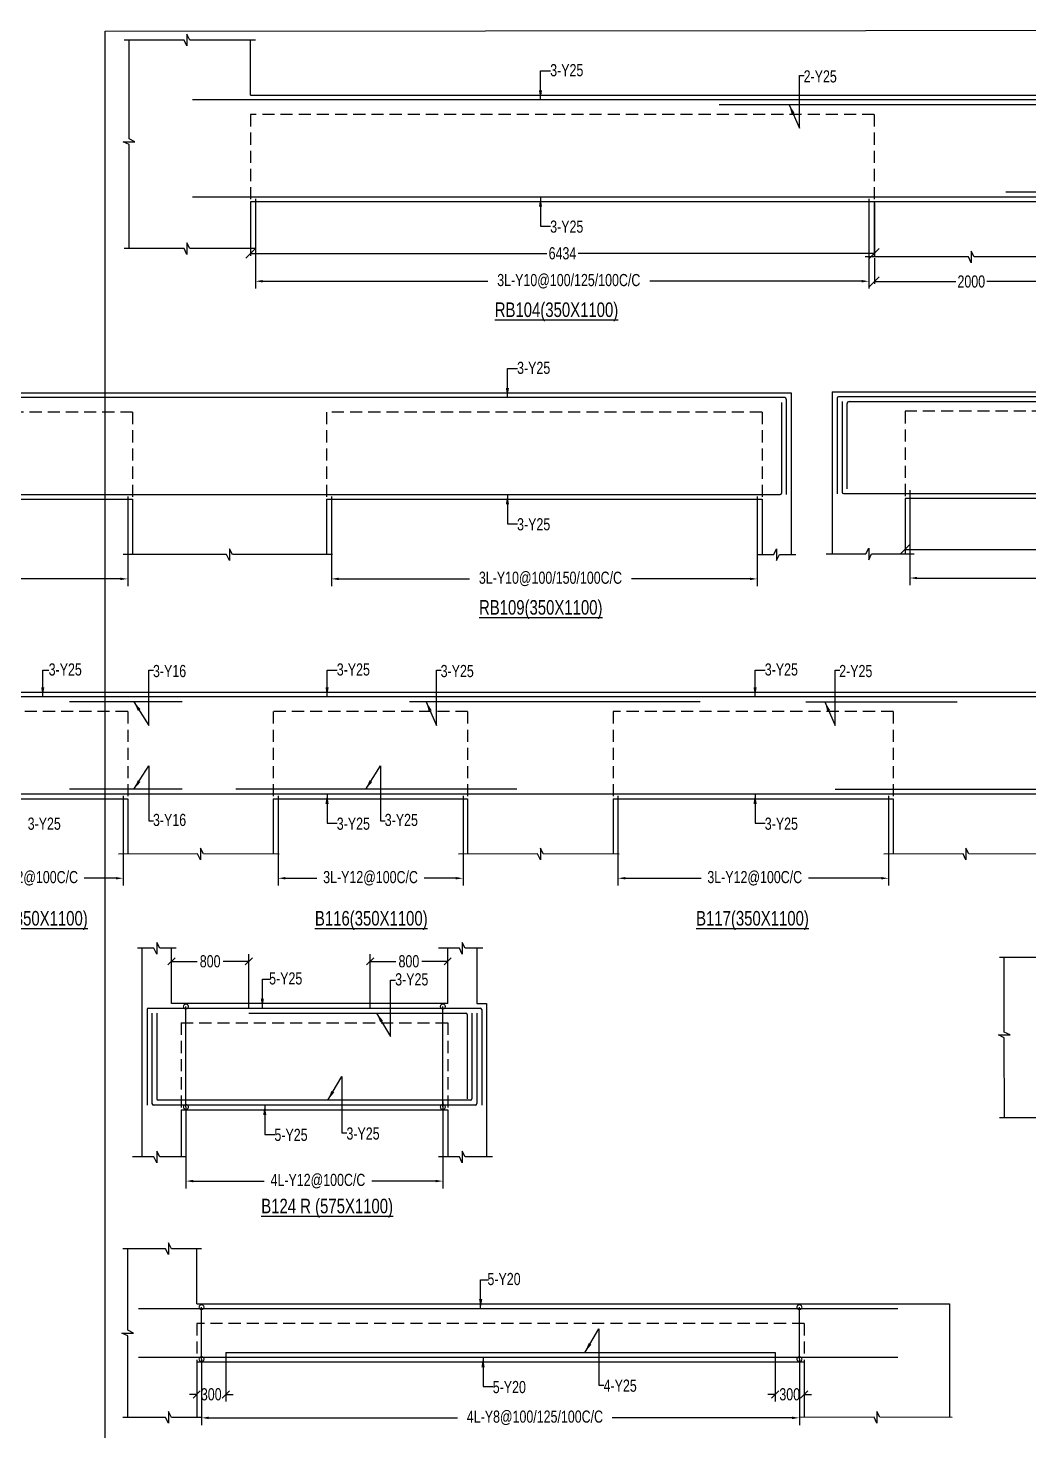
# Model space of a CAD drawing. Header units: millimetres. Extents: x 0 to 31744305, y -21599035 to 0.
# Drawn here: x 31643510 to 31653834, y -21212320 to -21197842 of the extents above; entities that cross this region are included whole.
import ezdxf

# ---------------------------------------------------------------- set-up
doc = ezdxf.new("R2010")
doc.units = ezdxf.units.MM
doc.header["$LTSCALE"] = 1000
doc.header["$MEASUREMENT"] = 0
doc.header["$PDMODE"] = 3
for name, pattern in [('CONTINOUS', [0]), ('CONTINU', [0]), ('HIDDEN', [0.375, 0.25, -0.125])]:
    doc.linetypes.add(name, pattern=pattern)
for name, color, linetype in [('-S-ARROW', 253, 'Continuous'), ('-S-MISC', 8, 'Continuous'), ('-S-STIRRUPS DIM', 6, 'Continuous'), ('-S-STIRUP', 11, 'Continuous'), ('-STR-BEAM', 7, 'CONTINU'), ('-STR-COLUMN', 5, 'HIDDEN'), ('-STR-REINF', 3, 'Continuous'), ('-STR-RF-DIM', 8, 'CONTINOUS'), ('-STR-TEXT', 6, 'Continuous'), ('S-DIM', 7, 'Continuous'), ('SEC TEXT', 9, 'Continuous'), ('SLAB LINE', 254, 'HIDDEN')]:
    doc.layers.add(name, color=color, linetype=linetype)
doc.styles.add('BEAM-LS', font='romans.shx', dxfattribs={"width": 0.8})
doc.styles.add('SOBHA', font='swisscl.ttf')
doc.styles.add('sobha.sed', font='swisscl.ttf')
doc.dimstyles.new('S-50', dxfattribs={"dimscale": 50, "dimtxt": 2.5, "dimasz": 2, "dimexe": 0.5, "dimexo": 0.25, "dimgap": 0.25, "dimtad": 0, "dimdec": 0, "dimrnd": 0.0005, "dimzin": 0, "dimdsep": 46, "dimtxsty": 'sobha.sed', "dimblk": 'OBLIQUE', "dimcen": 0.09, "dimclrd": 8, "dimclre": 8, "dimclrt": 6, "dimadec": 0, "dimazin": 0, "dimtfac": 1, "dimtdec": 0, "dimtofl": 0, "dimtmove": 2, "dimatfit": 3, "dimfxl": 0.18, "dimtolj": 1, "dimtzin": 0, "dimlwd": -1, "dimlwe": -1, "dimarcsym": 0})
doc.dimstyles.new('S-DIM50', dxfattribs={"dimscale": 50, "dimtxt": 2.5, "dimasz": 1.5, "dimexe": 1.5, "dimexo": 1, "dimgap": 0.5, "dimtad": 0, "dimdec": 0, "dimzin": 0, "dimdsep": 46, "dimtxsty": 'SOBHA', "dimcen": 0.09, "dimclrd": 256, "dimclre": 256, "dimclrt": 6, "dimadec": 5, "dimazin": 0, "dimtfac": 1, "dimtdec": 0, "dimtofl": 0, "dimtmove": 0, "dimatfit": 3, "dimfxl": 0.18, "dimtolj": 1, "dimtzin": 0, "dimlwd": -1, "dimlwe": -1, "dimarcsym": 0})
doc.dimstyles.new('STIRUP', dxfattribs={"dimscale": 50, "dimtxt": 2.5, "dimasz": 2.2, "dimexe": 0, "dimexo": 0, "dimgap": 0.5, "dimtad": 0, "dimdec": 0, "dimzin": 0, "dimdsep": 46, "dimtxsty": 'BEAM-LS', "dimblk": 'DOTSMALL', "dimcen": 0.09, "dimclrd": 256, "dimclre": 256, "dimclrt": 256, "dimadec": 5, "dimazin": 0, "dimtfac": 1, "dimtdec": 0, "dimtofl": 0, "dimtmove": 0, "dimatfit": 3, "dimldrblk": 'DOTSMALL', "dimfxl": 0, "dimfxlon": 1, "dimtolj": 1, "dimtzin": 0, "dimlwd": -1, "dimlwe": -1, "dimarcsym": 0})

# ---------------------------------------------------------------- blocks, each defined once
blk = doc.blocks.new('*D198')
at = {"layer": '-STR-RF-DIM', "transparency": 16777216}
for p, q in [((31647788, -21208920), (31647788, -21209817)), ((31645138, -21208977), (31645138, -21209817)), ((31645213, -21209742), (31645946, -21209742)), ((31647713, -21209742), (31647054, -21209742))]:
    blk.add_line(p, q, dxfattribs=at)
for points in [[(31645213, -21209729), (31645213, -21209754), (31645138, -21209742)], [(31647713, -21209729), (31647713, -21209754), (31647788, -21209742)]]:
    blk.add_solid(points, dxfattribs=at)
at = {"layer": 'Defpoints', "color": 0, "transparency": 16777216}
for p in [(31647788, -21208920, 178587), (31645138, -21208977, 178587), (31645138, -21209742)]:
    blk.add_point(p, dxfattribs=at)
at = {"layer": '-STR-RF-DIM', "color": 6, "transparency": 16777216, "insert": (31646500, -21209742), "char_height": 125, "attachment_point": 5, "style": 'SOBHA'}
blk.add_mtext('\\A1;4L-Y12@100C/C', dxfattribs=at)
blk = doc.blocks.new('_DotSmall')
at = {"color": 0, "linetype": 'ByBlock', "const_width": 0.5}
blk.add_lwpolyline([(-0.0625, 0, 1), (0.0625, 0, 1)], format="xyb", close=True, dxfattribs=at)
blk = doc.blocks.new('*D199')
at = {"layer": '-S-STIRUP', "ltscale": 100, "transparency": 16777216}
blk.add_line((31647788, -21208977), (31647788, -21207940), dxfattribs=at)
at = {"layer": 'Defpoints', "color": 0, "linetype": 'CONTINU', "ltscale": 100, "transparency": 16777216}
for p in [(31647788, -21207940), (31647788, -21207940), (31647788, -21208977)]:
    blk.add_point(p, dxfattribs=at)
at = {"layer": '-S-STIRUP', "linetype": 'CONTINU', "ltscale": 100, "transparency": 16777216, "xscale": 100, "yscale": 100, "zscale": 100}
for p, rotation in [((31647788, -21207940), 90), ((31647788, -21208977), 270)]:
    blk.add_blockref('_DotSmall', p, dxfattribs=dict(at, rotation=rotation))
blk = doc.blocks.new('_OBLIQUE')
at = {"color": 0, "linetype": 'ByBlock'}
blk.add_line((-0.5, -0.5), (0.5, 0.5), dxfattribs=at)
blk = doc.blocks.new('*D200')
at = {"layer": '-S-STIRUP', "ltscale": 100, "transparency": 16777216}
blk.add_line((31645138, -21208977), (31645138, -21207940), dxfattribs=at)
at = {"layer": 'Defpoints', "color": 0, "linetype": 'CONTINU', "ltscale": 100, "transparency": 16777216}
for p in [(31645138, -21207940), (31645138, -21207940), (31645138, -21208977)]:
    blk.add_point(p, dxfattribs=at)
at = {"layer": '-S-STIRUP', "linetype": 'CONTINU', "ltscale": 100, "transparency": 16777216, "xscale": 100, "yscale": 100, "zscale": 100}
for p, rotation in [((31645138, -21207940), 90), ((31645138, -21208977), 270)]:
    blk.add_blockref('_DotSmall', p, dxfattribs=dict(at, rotation=rotation))
blk = doc.blocks.new('*D222')
at = {"layer": '-S-STIRUP', "ltscale": 100, "transparency": 16777216}
blk.add_line((31651466, -21211579), (31651466, -21211043), dxfattribs=at)
at = {"layer": 'Defpoints', "color": 0, "linetype": 'CONTINU', "ltscale": 100, "transparency": 16777216}
for p in [(31651466, -21211043), (31651466, -21211043), (31651466, -21211579, 0)]:
    blk.add_point(p, dxfattribs=at)
at = {"layer": '-S-STIRUP', "linetype": 'CONTINU', "ltscale": 100, "transparency": 16777216, "xscale": 100, "yscale": 100, "zscale": 100}
for p, rotation in [((31651466, -21211043), 90), ((31651466, -21211579), 270)]:
    blk.add_blockref('_DotSmall', p, dxfattribs=dict(at, rotation=rotation))
blk = doc.blocks.new('*D223')
at = {"layer": '-S-STIRUP', "ltscale": 100, "transparency": 16777216}
blk.add_line((31645299, -21211579), (31645299, -21211043), dxfattribs=at)
at = {"layer": 'Defpoints', "color": 0, "linetype": 'CONTINU', "ltscale": 100, "transparency": 16777216}
for p in [(31645299, -21211043, 0), (31645299, -21211043), (31645299, -21211579)]:
    blk.add_point(p, dxfattribs=at)
at = {"layer": '-S-STIRUP', "linetype": 'CONTINU', "ltscale": 100, "transparency": 16777216, "xscale": 100, "yscale": 100, "zscale": 100}
for p, rotation in [((31645299, -21211043), 90), ((31645299, -21211579), 270)]:
    blk.add_blockref('_DotSmall', p, dxfattribs=dict(at, rotation=rotation))
blk = doc.blocks.new('*D224')
at = {"layer": '-STR-RF-DIM', "transparency": 16777216}
for p, q in [((31645299, -21211579), (31645299, -21212260)), ((31651466, -21211579), (31651466, -21212260)), ((31645374, -21212185), (31647941, -21212185)), ((31651391, -21212185), (31649536, -21212185))]:
    blk.add_line(p, q, dxfattribs=at)
for points in [[(31645374, -21212173), (31645374, -21212198), (31645299, -21212185)], [(31651391, -21212173), (31651391, -21212198), (31651466, -21212185)]]:
    blk.add_solid(points, dxfattribs=at)
at = {"layer": 'Defpoints', "color": 0, "transparency": 16777216}
for p in [(31645299, -21211579, 178587), (31651466, -21211579, 0), (31651466, -21212185)]:
    blk.add_point(p, dxfattribs=at)
at = {"layer": '-STR-RF-DIM', "color": 6, "transparency": 16777216, "insert": (31648738, -21212185), "char_height": 125, "attachment_point": 5, "style": 'SOBHA'}
blk.add_mtext('\\A1;4L-Y8@100/125/100C/C', dxfattribs=at)
blk = doc.blocks.new('*D721')
at = {"layer": '-STR-RF-DIM', "transparency": 16777216}
for p, q in [((23937, 1259), (23937, 332)), ((29272, 1259), (29272, 332)), ((24012, 407), (25924, 407)), ((29197, 407), (27596, 407))]:
    blk.add_line(p, q, dxfattribs=at)
for points in [[(24012, 420), (24012, 395), (23937, 407)], [(29197, 420), (29197, 395), (29272, 407)]]:
    blk.add_solid(points, dxfattribs=at)
at = {"layer": 'Defpoints', "color": 0, "transparency": 16777216}
for p in [(23937, 1259, 0), (29272, 1259, 0), (29272, 407)]:
    blk.add_point(p, dxfattribs=at)
at = {"layer": '-STR-RF-DIM', "color": 6, "transparency": 16777216, "insert": (26760, 407), "char_height": 125, "attachment_point": 5, "style": 'SOBHA'}
blk.add_mtext('\\A1;3L-Y10@100/200/100C/C', dxfattribs=at)
blk = doc.blocks.new('*D722')
at = {"layer": '-STR-RF-DIM', "transparency": 16777216}
for p, q in [((31372, 1259), (31372, 332)), ((35765, 1259), (35765, 332)), ((31447, 407), (32796, 407)), ((35690, 407), (34468, 407))]:
    blk.add_line(p, q, dxfattribs=at)
for points in [[(31447, 420), (31447, 395), (31372, 407)], [(35690, 420), (35690, 395), (35765, 407)]]:
    blk.add_solid(points, dxfattribs=at)
at = {"layer": 'Defpoints', "color": 0, "transparency": 16777216}
for p in [(31372, 1259, 0), (35765, 1259, 0), (31372, 407)]:
    blk.add_point(p, dxfattribs=at)
at = {"layer": '-STR-RF-DIM', "color": 6, "transparency": 16777216, "insert": (33632, 407), "char_height": 125, "attachment_point": 5, "style": 'SOBHA'}
blk.add_mtext('\\A1;3L-Y10@100/150/100C/C', dxfattribs=at)
blk = doc.blocks.new('*D717')
at = {"layer": '-STR-RF-DIM', "transparency": 16777216}
for p, q in [((1363, 1259), (1363, 332)), ((7691, 1259), (7691, 332)), ((1438, 407), (3759, 407)), ((7616, 407), (5431, 407))]:
    blk.add_line(p, q, dxfattribs=at)
for points in [[(1438, 420), (1438, 395), (1363, 407)], [(7616, 420), (7616, 395), (7691, 407)]]:
    blk.add_solid(points, dxfattribs=at)
at = {"layer": 'Defpoints', "color": 0, "transparency": 16777216}
for p in [(1363, 1259, 178587), (7691, 1259, 0), (1363, 407)]:
    blk.add_point(p, dxfattribs=at)
at = {"layer": '-STR-RF-DIM', "color": 6, "transparency": 16777216, "insert": (4595, 407), "char_height": 125, "attachment_point": 5, "style": 'SOBHA'}
blk.add_mtext('\\A1;3L-Y10@100/125/100C/C', dxfattribs=at)
blk = doc.blocks.new('*D751')
at = {"layer": '-STR-RF-DIM', "transparency": 16777216}
for p, q in [((862, 1435), (862, 452)), ((8572, 1390), (8572, 452)), ((937, 527), (3834, 527)), ((8497, 527), (5506, 527))]:
    blk.add_line(p, q, dxfattribs=at)
for points in [[(937, 540), (937, 515), (862, 527)], [(8497, 540), (8497, 515), (8572, 527)]]:
    blk.add_solid(points, dxfattribs=at)
at = {"layer": 'Defpoints', "color": 0, "transparency": 16777216}
for p in [(862, 1435, 178587), (8572, 1390, 0), (8572, 527)]:
    blk.add_point(p, dxfattribs=at)
at = {"layer": '-STR-RF-DIM', "color": 6, "transparency": 16777216, "insert": (4670, 527), "char_height": 125, "attachment_point": 5, "style": 'SOBHA'}
blk.add_mtext('\\A1;3L-Y10@100/125/100C/C', dxfattribs=at)
blk = doc.blocks.new('*D739')
at = {"layer": '-STR-RF-DIM', "transparency": 16777216}
for p, q in [((24195, 1378), (24195, 452)), ((26103, 1378), (26103, 452)), ((24270, 527), (24595, 527)), ((26028, 527), (25702, 527))]:
    blk.add_line(p, q, dxfattribs=at)
for points in [[(24270, 540), (24270, 515), (24195, 527)], [(26028, 540), (26028, 515), (26103, 527)]]:
    blk.add_solid(points, dxfattribs=at)
at = {"layer": 'Defpoints', "color": 0, "transparency": 16777216}
for p in [(24195, 1378, 0), (26103, 1378, 0), (24195, 527)]:
    blk.add_point(p, dxfattribs=at)
at = {"layer": '-STR-RF-DIM', "color": 6, "transparency": 16777216, "insert": (25149, 527), "char_height": 125, "attachment_point": 5, "style": 'SOBHA'}
blk.add_mtext('\\A1;3L-Y12@100C/C', dxfattribs=at)
blk = doc.blocks.new('*D742')
at = {"layer": '-STR-RF-DIM', "transparency": 16777216}
for p, q in [((27701, 1378), (27701, 452)), ((29609, 1378), (29609, 452)), ((27776, 527), (28101, 527)), ((29534, 527), (29208, 527))]:
    blk.add_line(p, q, dxfattribs=at)
for points in [[(27776, 540), (27776, 515), (27701, 527)], [(29534, 540), (29534, 515), (29609, 527)]]:
    blk.add_solid(points, dxfattribs=at)
at = {"layer": 'Defpoints', "color": 0, "transparency": 16777216}
for p in [(27701, 1378, 0), (29609, 1378, 0), (27701, 527)]:
    blk.add_point(p, dxfattribs=at)
at = {"layer": '-STR-RF-DIM', "color": 6, "transparency": 16777216, "insert": (28655, 527), "char_height": 125, "attachment_point": 5, "style": 'SOBHA'}
blk.add_mtext('\\A1;3L-Y12@100C/C', dxfattribs=at)
blk = doc.blocks.new('*D745')
at = {"layer": '-STR-RF-DIM', "transparency": 16777216}
for p, q in [((31207, 1378), (31207, 452)), ((33999, 1378), (33999, 452)), ((31282, 527), (32065, 527)), ((33924, 527), (33172, 527))]:
    blk.add_line(p, q, dxfattribs=at)
for points in [[(31282, 540), (31282, 515), (31207, 527)], [(33924, 540), (33924, 515), (33999, 527)]]:
    blk.add_solid(points, dxfattribs=at)
at = {"layer": 'Defpoints', "color": 0, "transparency": 16777216}
for p in [(31207, 1378, 0), (33999, 1378, 0), (31207, 527)]:
    blk.add_point(p, dxfattribs=at)
at = {"layer": '-STR-RF-DIM', "color": 6, "transparency": 16777216, "insert": (32618, 527), "char_height": 125, "attachment_point": 5, "style": 'SOBHA'}
blk.add_mtext('\\A1;3L-Y12@100C/C', dxfattribs=at)
blk = doc.blocks.new('*D456')
at = {"layer": '-S-STIRRUPS DIM', "color": 251, "transparency": 16777216}
for p, q in [((31647038, -21207954), (31647038, -21207399)), ((31647838, -21207907), (31647838, -21207399))]:
    blk.add_line(p, q, dxfattribs=at)
at = {"layer": '-S-STIRRUPS DIM', "color": 8, "transparency": 16777216}
for p, q in [((31647038, -21207474), (31647304, -21207474)), ((31647838, -21207474), (31647572, -21207474))]:
    blk.add_line(p, q, dxfattribs=at)
at = {"layer": 'Defpoints', "color": 0, "transparency": 16777216}
for p in [(31647838, -21207474), (31647038, -21207954, 0), (31647838, -21207907, 0)]:
    blk.add_point(p, dxfattribs=at)
at = {"layer": '-S-STIRRUPS DIM', "color": 8, "transparency": 16777216, "xscale": 75, "yscale": 75, "zscale": 75, "rotation": 180}
blk.add_blockref('_OBLIQUE', (31647038, -21207474), dxfattribs=at)
at = {"layer": '-S-STIRRUPS DIM', "color": 8, "transparency": 16777216, "xscale": 75, "yscale": 75, "zscale": 75}
blk.add_blockref('_OBLIQUE', (31647838, -21207474), dxfattribs=at)
at = {"layer": '-S-STIRRUPS DIM', "color": 6, "transparency": 16777216, "insert": (31647438, -21207474), "char_height": 125, "attachment_point": 5, "style": 'sobha.sed'}
blk.add_mtext('\\A1;800', dxfattribs=at)
blk = doc.blocks.new('*D464')
at = {"layer": '-S-STIRRUPS DIM', "color": 251, "transparency": 16777216}
for p, q in [((31645549, -21211510), (31645549, -21212018)), ((31645249, -21211660), (31645249, -21212018))]:
    blk.add_line(p, q, dxfattribs=at)
at = {"layer": '-S-STIRRUPS DIM', "color": 8, "transparency": 16777216}
for p, q in [((31645249, -21211943), (31645174, -21211943)), ((31645549, -21211943), (31645624, -21211943))]:
    blk.add_line(p, q, dxfattribs=at)
at = {"layer": 'Defpoints', "color": 0, "transparency": 16777216}
for p in [(31645549, -21211510, 0), (31645249, -21211660, -178587), (31645249, -21211943)]:
    blk.add_point(p, dxfattribs=at)
at = {"layer": '-S-STIRRUPS DIM', "color": 8, "transparency": 16777216, "xscale": 75, "yscale": 75, "zscale": 75}
blk.add_blockref('_OBLIQUE', (31645249, -21211943), dxfattribs=at)
at = {"layer": '-S-STIRRUPS DIM', "color": 8, "transparency": 16777216, "xscale": 75, "yscale": 75, "zscale": 75, "rotation": 180}
blk.add_blockref('_OBLIQUE', (31645549, -21211943), dxfattribs=at)
at = {"layer": '-S-STIRRUPS DIM', "color": 6, "transparency": 16777216, "insert": (31645399, -21211943), "char_height": 125, "attachment_point": 5, "style": 'sobha.sed'}
blk.add_mtext('\\A1;300', dxfattribs=at)
blk = doc.blocks.new('*D465')
at = {"layer": '-S-STIRRUPS DIM', "color": 251, "transparency": 16777216}
for p, q in [((31651216, -21211510), (31651216, -21212018)), ((31651516, -21211660), (31651516, -21212018))]:
    blk.add_line(p, q, dxfattribs=at)
at = {"layer": '-S-STIRRUPS DIM', "color": 8, "transparency": 16777216}
for p, q in [((31651216, -21211943), (31651141, -21211943)), ((31651516, -21211943), (31651591, -21211943))]:
    blk.add_line(p, q, dxfattribs=at)
at = {"layer": 'Defpoints', "color": 0, "transparency": 16777216}
for p in [(31651216, -21211510, 0), (31651516, -21211660, -178587), (31651516, -21211943)]:
    blk.add_point(p, dxfattribs=at)
at = {"layer": '-S-STIRRUPS DIM', "color": 8, "transparency": 16777216, "xscale": 75, "yscale": 75, "zscale": 75}
blk.add_blockref('_OBLIQUE', (31651216, -21211943), dxfattribs=at)
at = {"layer": '-S-STIRRUPS DIM', "color": 8, "transparency": 16777216, "xscale": 75, "yscale": 75, "zscale": 75, "rotation": 180}
blk.add_blockref('_OBLIQUE', (31651516, -21211943), dxfattribs=at)
at = {"layer": '-S-STIRRUPS DIM', "color": 6, "transparency": 16777216, "insert": (31651366, -21211943), "char_height": 125, "attachment_point": 5, "style": 'sobha.sed'}
blk.add_mtext('\\A1;300', dxfattribs=at)
blk = doc.blocks.new('*D771')
at = {"layer": '-S-STIRRUPS DIM', "color": 251, "transparency": 16777216}
for p, q in [((31644988, -21207907), (31644988, -21207399)), ((31645788, -21207954), (31645788, -21207399))]:
    blk.add_line(p, q, dxfattribs=at)
at = {"layer": '-S-STIRRUPS DIM', "color": 8, "transparency": 16777216}
for p, q in [((31644988, -21207474), (31645254, -21207474)), ((31645788, -21207474), (31645522, -21207474))]:
    blk.add_line(p, q, dxfattribs=at)
at = {"layer": 'Defpoints', "color": 0, "transparency": 16777216}
for p in [(31644988, -21207474), (31644988, -21207907, 0), (31645788, -21207954, 0)]:
    blk.add_point(p, dxfattribs=at)
at = {"layer": '-S-STIRRUPS DIM', "color": 8, "transparency": 16777216, "xscale": 75, "yscale": 75, "zscale": 75, "rotation": 180}
blk.add_blockref('_OBLIQUE', (31644988, -21207474), dxfattribs=at)
at = {"layer": '-S-STIRRUPS DIM', "color": 8, "transparency": 16777216, "xscale": 75, "yscale": 75, "zscale": 75}
blk.add_blockref('_OBLIQUE', (31645788, -21207474), dxfattribs=at)
at = {"layer": '-S-STIRRUPS DIM', "color": 6, "transparency": 16777216, "insert": (31645388, -21207474), "char_height": 125, "attachment_point": 5, "style": 'sobha.sed'}
blk.add_mtext('\\A1;800', dxfattribs=at)
blk = doc.blocks.new('*D1070')
at = {"layer": 'Defpoints', "color": 0, "transparency": 16777216}
for p in [(31645805, -21199633, 0), (31652239, -21199633, 0), (31652239, -21200167)]:
    blk.add_point(p, dxfattribs=at)
at = {"layer": 'S-DIM', "color": 8, "transparency": 16777216}
for p, q in [((31645805, -21199646), (31645805, -21200192)), ((31652239, -21199646), (31652239, -21200192)), ((31645805, -21200167), (31648860, -21200167)), ((31652239, -21200167), (31649183, -21200167))]:
    blk.add_line(p, q, dxfattribs=at)
at = {"layer": 'S-DIM', "color": 8, "transparency": 16777216, "xscale": 100, "yscale": 100, "zscale": 100, "rotation": 180}
blk.add_blockref('_OBLIQUE', (31645805, -21200167), dxfattribs=at)
at = {"layer": 'S-DIM', "color": 8, "transparency": 16777216, "xscale": 100, "yscale": 100, "zscale": 100}
blk.add_blockref('_OBLIQUE', (31652239, -21200167), dxfattribs=at)
at = {"layer": 'S-DIM', "color": 6, "transparency": 16777216, "insert": (31649022, -21200167), "char_height": 125, "attachment_point": 5, "style": 'sobha.sed'}
blk.add_mtext('\\A1;6434', dxfattribs=at)
blk = doc.blocks.new('*D1071')
at = {"layer": 'Defpoints', "color": 0, "transparency": 16777216}
for p in [(31652239, -21200204, 0), (31654239, -21200204, 0), (31654239, -21200458)]:
    blk.add_point(p, dxfattribs=at)
at = {"layer": 'S-DIM', "color": 8, "transparency": 16777216}
for p, q in [((31652239, -21200217), (31652239, -21200483)), ((31654239, -21200217), (31654239, -21200483)), ((31652239, -21200458), (31653078, -21200458)), ((31654239, -21200458), (31653400, -21200458))]:
    blk.add_line(p, q, dxfattribs=at)
at = {"layer": 'S-DIM', "color": 8, "transparency": 16777216, "xscale": 100, "yscale": 100, "zscale": 100, "rotation": 180}
blk.add_blockref('_OBLIQUE', (31652239, -21200458), dxfattribs=at)
at = {"layer": 'S-DIM', "color": 8, "transparency": 16777216, "xscale": 100, "yscale": 100, "zscale": 100}
blk.add_blockref('_OBLIQUE', (31654239, -21200458), dxfattribs=at)
at = {"layer": 'S-DIM', "color": 6, "transparency": 16777216, "insert": (31653239, -21200458), "char_height": 125, "attachment_point": 5, "style": 'sobha.sed'}
blk.add_mtext('\\A1;2000', dxfattribs=at)
blk = doc.blocks.new('*D1078')
at = {"layer": 'Defpoints', "color": 0, "transparency": 16777216}
for p in [(31652556, -21202697), (31660365, -21202697, 0), (31660365, -21203222)]:
    blk.add_point(p, dxfattribs=at)
at = {"layer": 'S-DIM', "color": 8, "transparency": 16777216}
for p, q in [((31652556, -21202709), (31652556, -21203247)), ((31660365, -21202709), (31660365, -21203247)), ((31652556, -21203222), (31656300, -21203222)), ((31660365, -21203222), (31656621, -21203222))]:
    blk.add_line(p, q, dxfattribs=at)
at = {"layer": 'S-DIM', "color": 8, "transparency": 16777216, "xscale": 100, "yscale": 100, "zscale": 100, "rotation": 180}
blk.add_blockref('_OBLIQUE', (31652556, -21203222), dxfattribs=at)
at = {"layer": 'S-DIM', "color": 8, "transparency": 16777216, "xscale": 100, "yscale": 100, "zscale": 100}
blk.add_blockref('_OBLIQUE', (31660365, -21203222), dxfattribs=at)
at = {"layer": 'S-DIM', "color": 6, "transparency": 16777216, "insert": (31656460, -21203222), "char_height": 125, "attachment_point": 5, "style": 'sobha.sed'}
blk.add_mtext('\\A1;7809', dxfattribs=at)
blk = doc.blocks.new('A$C98a31b08')
at = {"layer": '-S-MISC', "linetype": 'ByBlock', "ltscale": 1000, "elevation": 0}
for points in [[(60.4, 743.8), (59.7, 1817.7), (0, 1847.5), (120.2, 1847.5), (59.7, 1877.4), (60.2, 2896.6)], [(1362.8, 2896.6), (686.3, 2896.6), (656.4, 2956.2), (656.4, 2836.1), (626.6, 2896.6), (10.4, 2896.3)], [(1361.2, 743.8), (686.3, 743.8), (656.4, 803.5), (656.4, 683.3), (626.6, 743.8), (10.4, 743.5)], [(9809.4, 657.5), (8776.7, 657.9), (8746.8, 717.6), (8746.8, 597.4), (8716.9, 657.9), (7650.9, 657.5)], [(31384.4, 657.5), (30351.7, 657.9), (30321.8, 717.6), (30321.8, 597.4), (30291.9, 657.9), (29225.9, 657.5)], [(35764.8, 657.5), (35934.6, 657.5), (35964.4, 717.1), (35964.4, 597), (35994.3, 657.5), (36164.3, 657.5)]]:
    blk.add_lwpolyline(points, dxfattribs=at)
at = {"layer": '-STR-BEAM'}
for p, q in [((1312.8, 2328.4, 0), (36114.8, 2328.4, 0)), ((11892.8, 1228.4, 0), (1312.8, 1228.4, 0)), ((23886.8, 1228.4, 0), (29321.8, 1228.4, 0)), ((31321.8, 1228.4, 0), (35814.8, 1228.4, 0))]:
    blk.add_line(p, q, dxfattribs=at)
at = {"layer": '-STR-COLUMN', "linetype": 'Continuous', "ltscale": 10}
for p, q in [((1312.8, 2328.4, 0), (1312.8, 2896.6, 0)), ((36114.8, 2328.4, 0), (36114.8, 657.5, 0)), ((1312.8, 1228.4, 0), (1312.8, 743.8)), ((7746.8, 1228.4, 0), (7746.8, 657.5, 0)), ((29321.8, 1228.4, 0), (29321.8, 657.5, 0)), ((31321.8, 1228.4, 0), (31321.8, 657.5, 0)), ((35814.8, 1228.4, 0), (35814.8, 657.5, 0))]:
    blk.add_line(p, q, dxfattribs=at)
at = {"layer": '-STR-REINF', "ltscale": 10}
for p, q in [((36049.8, 2278.4, 0), (712.8, 2278.4, 0)), ((10796.8, 2228.4, 0), (6146.8, 2228.4, 0)), ((36014.8, 2228.4, 0), (36014.8, 1293.4, 0)), ((36064.8, 2263.4, 0), (36064.8, 1277.7, 0)), ((10796.8, 1325.7, 0), (9102.3, 1325.7, 0)), ((712.8, 1278.4, 0), (35999.8, 1278.4, 0))]:
    blk.add_line(p, q, dxfattribs=at)
for centre, start, end in [((36049.8, 2263.4, 0), 0, 90), ((35999.8, 1293.4, 0), 270, 0)]:
    blk.add_arc(centre, 15, start, end, dxfattribs=at)
at = {"layer": 'SLAB LINE', "color": 8, "linetype": 'HIDDEN', "ltscale": 0.5}
for p, q in [((7746.8, 2128.4, 0), (1312.8, 2128.4, 0)), ((1312.8, 2128.4, 0), (1312.8, 1228.4, 0)), ((7746.8, 2128.4, 0), (7746.8, 1228.4, 0)), ((29321.8, 2128.4, 0), (29321.8, 1228.4, 0)), ((35814.8, 2128.4, 0), (31321.8, 2128.4, 0)), ((31321.8, 2128.4, 0), (31321.8, 1228.4, 0)), ((35814.8, 2128.4, 0), (35814.8, 1228.4, 0))]:
    blk.add_line(p, q, dxfattribs=at)
at = {"layer": 'SLAB LINE', "color": 8, "linetype": 'HIDDEN', "ltscale": 0.5, "elevation": 0}
blk.add_lwpolyline([(29321.8, 2128.4), (23886.8, 2128.4)], dxfattribs=at)
at = {"layer": '-STR-TEXT', "color": 6, "style": 'SOBHA'}
for s, p in [('3-Y25', (4403.4, 2523.2, 0)), ('3-Y25', (33287.9, 2523.2, 0)), ('2-Y25', (7017.8, 2458.8, 0)), ('3-Y25', (4403.4, 908.4, 0)), ('3-Y25', (33287.9, 908.4, 0))]:
    blk.add_text(s, height=125, dxfattribs=at).set_placement(p)
at = {"layer": 'SEC TEXT', "color": 4, "linetype": 'ByBlock', "style": 'sobha.sed'}
for s, p in [('%%URB104(350X1100)', (3831.7, 38.5, 0)), ('%%URB109(350X1100)', (32895, 38.5, 0))]:
    blk.add_text(s, height=150, rotation=359.98928, dxfattribs=at).set_placement(p)
at = {"layer": '-STR-RF-DIM'}
for base, p1, p2, text, picture, middle in [((1362.6, 407.4, 0), (7690.5, 1258.7, 0), (1362.6, 1258.7, 178586.6), '3L-Y10@100/125/100C/C', '*D717', (4594.6, 407.4, 0)), ((31371.8, 407.4, 0), (35764.8, 1258.7, 0), (31371.8, 1258.7, 0), '3L-Y10@100/150/100C/C', '*D722', (33632.3, 407.4, 0))]:
    dim = blk.add_linear_dim(base=base, p1=p1, p2=p2, angle=180, text=text, dimstyle='S-DIM50', override={"dimscale": 1, "dimtxt": 125, "dimasz": 75, "dimexe": 75, "dimexo": 0, "dimgap": 25, "dimsah": 1, "dimcen": 4.5, "dimfxl": 75}, dxfattribs=at)
    dim.commit()
    dim.dimension.update_dxf_attribs({"geometry": picture, "text_midpoint": middle, "dimtype": 128})
dim = blk.add_linear_dim(base=(29271.8, 407.4, 0), p1=(23936.8, 1258.7, 0), p2=(29271.8, 1258.7, 0), text='3L-Y10@100/200/100C/C', dimstyle='S-DIM50', override={"dimscale": 1, "dimtxt": 125, "dimasz": 75, "dimexe": 75, "dimexo": 0, "dimgap": 25, "dimsah": 1, "dimcen": 4.5, "dimfxl": 75}, dxfattribs=at)
dim.commit()
dim.dimension.update_dxf_attribs({"geometry": '*D721', "text_midpoint": (26760.3, 407.4, 0), "dimtype": 128})
at = {"layer": '-S-ARROW'}
for points, override in [([(4303.4, 2278.4, 0), (4303.4, 2578.4, 0), (4406.8, 2578.4, 0)], {"dimasz": 2, "dimgap": 0.1, "dimtad": 0}), ([(6869.7, 2228.1, 0), (6975.4, 1985.9, 0), (6975.4, 2530.4, 0), (7023.3, 2530.4, 0)], {"dimgap": 0.1}), ([(33187.9, 2278.4, 0), (33187.9, 2578.4, 0), (33291.3, 2578.4, 0)], {"dimasz": 2, "dimgap": 0.1, "dimtad": 0}), ([(4303.4, 1275.7, 0), (4303.4, 975.7, 0), (4406.8, 975.7, 0)], {"dimasz": 2, "dimgap": 0.1, "dimtad": 0}), ([(33187.9, 1275.7, 0), (33187.9, 975.7, 0), (33291.3, 975.7, 0)], {"dimasz": 2, "dimgap": 0.1, "dimtad": 0})]:
    blk.add_leader(points, dimstyle='S-50', override=override, dxfattribs=at)
blk = doc.blocks.new('A$C15e93353')
at = {"layer": '-S-MISC', "linetype": 'ByBlock', "ltscale": 1000, "elevation": 0}
for points in [[(0, 777.1), (407.7, 777.1), (437.6, 836.8), (437.6, 716.6), (467.4, 777.1), (908.4, 777.1)], [(27713.1, 777.1), (26930.4, 777.6), (26900.6, 837.2), (26900.6, 717), (26870.7, 777.6), (26054.7, 777.1)], [(31219.1, 777.1), (30436.4, 777.6), (30406.6, 837.2), (30406.6, 717), (30376.7, 777.6), (29560.7, 777.1)], [(35609.1, 777.1), (34826.4, 777.6), (34796.6, 837.2), (34796.6, 717), (34766.7, 777.6), (33950.7, 777.1)]]:
    blk.add_lwpolyline(points, dxfattribs=at)
at = {"layer": '-STR-BEAM'}
for p, q in [((62.6, 2448), (39340.5, 2448, 0)), ((8621.6, 1348, 0), (812.6, 1348)), ((24144.6, 1348, 0), (26150.6, 1348, 0)), ((27650.6, 1348, 0), (29656.6, 1348, 0)), ((31156.6, 1348, 0), (34046.6, 1348, 0))]:
    blk.add_line(p, q, dxfattribs=at)
at = {"layer": '-STR-COLUMN', "linetype": 'Continuous', "ltscale": 10}
for p, q in [((62.6, 2448, 0), (62.6, 777.1, 0)), ((812.6, 1348, 0), (812.6, 777.1, 0)), ((26150.6, 1348, 0), (26150.6, 777.1, 0)), ((27650.6, 1348, 0), (27650.6, 777.1, 0)), ((29656.6, 1348, 0), (29656.6, 777.1, 0)), ((31156.6, 1348, 0), (31156.6, 777.1, 0)), ((34046.6, 1348, 0), (34046.6, 777.1, 0))]:
    blk.add_line(p, q, dxfattribs=at)
at = {"layer": '-STR-REINF', "ltscale": 10}
for p, q in [((112.6, 2383, 0), (112.6, 1397.4, 0)), ((38687.6, 2398, 0), (127.6, 2398, 0)), ((162.6, 2348, 0), (162.6, 1413, 0)), ((212.5, 2323, 0), (212.5, 1449.4, 0)), ((237.5, 2348, 0), (2962.1, 2348, 0)), ((26712.8, 2348, 0), (25550.6, 2348, 0)), ((32056.6, 2348, 0), (29056.6, 2348, 0)), ((33146.6, 2348, 0), (34704.5, 2348, 0)), ((33446.6, 1448, 0), (36146.6, 1448, 0)), ((177.6, 1398, 0), (38687.6, 1398, 0)), ((26712.8, 1445.3, 0), (25550.6, 1445.3, 0)), ((30165.5, 1445.3, 0), (27265.5, 1445.3, 0))]:
    blk.add_line(p, q, dxfattribs=at)
for centre, start, end in [((127.6, 2383, 0), 90, 180), ((177.6, 1413, 0), 180, 270)]:
    blk.add_arc(centre, 15, start, end, dxfattribs=at)
at = {"layer": '-STR-REINF', "ltscale": 10, "extrusion": (2.37788e-09, 0, 1)}
blk.add_arc((237.5, 2323, 0), 25, 90, 180, dxfattribs=at)
at = {"layer": 'SLAB LINE', "color": 8, "linetype": 'HIDDEN', "ltscale": 0.5}
for p, q in [((8621.6, 2248, 0), (812.6, 2248)), ((812.6, 2248, 0), (812.6, 1348, 0)), ((26150.6, 2248, 0), (20638.6, 2248, 0)), ((26150.6, 2248, 0), (26150.6, 1348, 0)), ((29656.6, 2248, 0), (27650.6, 2248, 0)), ((27650.6, 2248, 0), (27650.6, 1348, 0)), ((29656.6, 2248, 0), (29656.6, 1348, 0)), ((34046.6, 2248, 0), (31156.6, 2248, 0)), ((31156.6, 2248, 0), (31156.6, 1348, 0)), ((34046.6, 2248, 0), (34046.6, 1348, 0))]:
    blk.add_line(p, q, dxfattribs=at)
at = {"layer": '-STR-TEXT', "color": 6, "style": 'SOBHA'}
for s, p in [('3-Y25', (25334.8, 2619.8, 0)), ('3-Y16', (26411, 2603.4, 0)), ('3-Y25', (28306.6, 2619.8, 0)), ('3-Y25', (29378.1, 2603.4, 0)), ('3-Y25', (32721.6, 2619.8, 0)), ('2-Y25', (33489.1, 2603.4, 0)), ('3-Y16', (26411, 1066.8, 0)), ('3-Y25', (28801.5, 1066.8, 0)), ('3-Y25', (25118.3, 1028, 0)), ('3-Y25', (28306.6, 1028, 0)), ('3-Y25', (32721.6, 1028, 0))]:
    blk.add_text(s, height=125, dxfattribs=at).set_placement(p)
at = {"layer": 'SEC TEXT', "color": 4, "linetype": 'ByBlock', "style": 'sobha.sed'}
for s, p in [('%%UB115(350X1100)', (24575.3, 39.4, 0)), ('%%UB116(350X1100)', (28081.3, 39.4, 0)), ('%%UB117(350X1100)', (32013.2, 39.4, 0))]:
    blk.add_text(s, height=150, rotation=359.98928, dxfattribs=at).set_placement(p)
at = {"layer": '-STR-RF-DIM'}
dim = blk.add_linear_dim(base=(8571.6, 527.1, 0), p1=(862.4, 1435.3, 178586.6), p2=(8571.6, 1390, 0), text='3L-Y10@100/125/100C/C', dimstyle='S-DIM50', override={"dimscale": 1, "dimtxt": 125, "dimasz": 75, "dimexe": 75, "dimexo": 0, "dimgap": 25, "dimsah": 1, "dimcen": 4.5, "dimfxl": 75}, dxfattribs=at)
dim.commit()
dim.dimension.update_dxf_attribs({"geometry": '*D751', "text_midpoint": (4670, 527.1, 0), "dimtype": 128})
for base, p1, p2, picture, middle in [((24194.6, 527.1, 0), (26102.6, 1378.3, 0), (24194.6, 1378.3, 0), '*D739', (25148.6, 527.1, 0)), ((27700.6, 527.1, 0), (29608.6, 1378.3, 0), (27700.6, 1378.3, 0), '*D742', (28654.6, 527.1, 0)), ((31206.6, 527.1, 0), (33998.6, 1378.3, 0), (31206.6, 1378.3, 0), '*D745', (32618.3, 527.1, 0))]:
    dim = blk.add_linear_dim(base=base, p1=p1, p2=p2, angle=180, text='3L-Y12@100C/C', dimstyle='S-DIM50', override={"dimscale": 1, "dimtxt": 125, "dimasz": 75, "dimexe": 75, "dimexo": 0, "dimgap": 25, "dimsah": 1, "dimcen": 4.5, "dimfxl": 75}, dxfattribs=at)
    dim.commit()
    dim.dimension.update_dxf_attribs({"geometry": picture, "text_midpoint": middle, "dimtype": 128})
at = {"layer": '-S-ARROW'}
for points, override in [([(25273.7, 2398, 0), (25273.7, 2675, 0), (25338.1, 2675, 0)], {"dimasz": 2, "dimgap": 0.1, "dimtad": 0}), ([(26214.5, 2348, 0), (26368.6, 2105.5, 0), (26368.6, 2675, 0), (26416.5, 2675, 0)], {"dimgap": 0.1}), ([(28206.5, 2398, 0), (28206.5, 2675, 0), (28309.9, 2675, 0)], {"dimasz": 2, "dimgap": 0.1, "dimtad": 0}), ([(29230, 2347.7, 0), (29335.7, 2105.5, 0), (29335.7, 2675, 0), (29383.6, 2675, 0)], {"dimgap": 0.1}), ([(32621.6, 2398, 0), (32621.6, 2675, 0), (32725, 2675, 0)], {"dimasz": 2, "dimgap": 0.1, "dimtad": 0}), ([(33341, 2347.7, 0), (33446.7, 2105.5, 0), (33446.7, 2675, 0), (33494.6, 2675, 0)], {"dimgap": 0.1}), ([(26214.5, 1445.3, 0), (26368.6, 1687.8, 0), (26368.6, 1118.3, 0), (26416.5, 1118.3, 0)], {"dimgap": 0.1}), ([(28605, 1445.3, 0), (28759.1, 1687.8, 0), (28759.1, 1118.3, 0), (28807, 1118.3, 0)], {"dimgap": 0.1}), ([(28206.5, 1395.3, 0), (28206.5, 1095.3, 0), (28309.9, 1095.3, 0)], {"dimasz": 2, "dimgap": 0.1, "dimtad": 0}), ([(32621.6, 1395.3, 0), (32621.6, 1095.3, 0), (32725, 1095.3, 0)], {"dimasz": 2, "dimgap": 0.1, "dimtad": 0})]:
    blk.add_leader(points, dimstyle='S-50', override=override, dxfattribs=at)

msp = doc.modelspace()

# ---------------------------------------------------------------- linework, layer by layer
at = {"layer": '-S-MISC', "linetype": 'ByBlock', "ltscale": 1000}
for points, elevation in [([(31645037.8, -21207339.1), (31644867.7, -21207339.1), (31644837.8, -21207279.4), (31644837.8, -21207399.6), (31644808, -21207339.1), (31644637.9, -21207339.1)], 0), ([(31648201.1, -21207339.1), (31648018.4, -21207339.1), (31647988.5, -21207279.4), (31647988.5, -21207399.6), (31647958.7, -21207339.1), (31647742, -21207339.1)], 0), ([(31654882.3, -21207434.8), (31654205.8, -21207434.8), (31654176, -21207375.2), (31654176, -21207495.3), (31654146.1, -21207434.8), (31653529.9, -21207435.1)], -178586.6), ([(31653579.9, -21209087.6), (31653579.2, -21208263.8), (31653519.5, -21208233.9), (31653639.7, -21208233.9), (31653579.2, -21208204), (31653579.7, -21207434.8)], -178586.6), ([(31654880.8, -21209087.6), (31654205.8, -21209087.6), (31654176, -21209028), (31654176, -21209148.1), (31654146.1, -21209087.6), (31653529.9, -21209087.9)], -178586.6), ([(31645138.6, -21209491.9), (31644867.7, -21209491.9), (31644837.8, -21209432.2), (31644837.8, -21209552.4), (31644808, -21209491.9), (31644587.9, -21209491.9)], 0), ([(31648301.2, -21209491.9), (31648018.4, -21209491.9), (31647988.6, -21209432.2), (31647988.6, -21209552.4), (31647958.7, -21209491.9), (31647742, -21209491.9)], 0), ([(31645298.8, -21210439.2), (31644988.1, -21210439.2), (31644958.3, -21210379.6), (31644958.3, -21210499.7), (31644928.4, -21210439.2), (31644488.3, -21210439.5)], 0), ([(31644538.3, -21212180), (31644537.5, -21211339.7), (31644477.9, -21211309.9), (31644598, -21211309.9), (31644537.5, -21211280), (31644538.1, -21210439.2)], 0), ([(31645297.3, -21212180), (31644988.1, -21212180), (31644958.3, -21212120.4), (31644958.3, -21212240.6), (31644928.4, -21212180), (31644488.3, -21212180.3)], 0), ([(31653042.6, -21212180.7), (31652295.7, -21212179.9), (31652265.8, -21212120.3), (31652265.8, -21212240.4), (31652236, -21212179.9), (31651468.8, -21212180.7)], 0)]:
    msp.add_lwpolyline(points, dxfattribs=dict(at, elevation=elevation))
at = {"layer": '-STR-BEAM'}
for p, q in [((31647837.9, -21207907.3, 0), (31644987.9, -21207907.3, 0)), ((31645248.8, -21211009.8, 0), (31653015.8, -21211009.8, 0))]:
    msp.add_line(p, q, dxfattribs=at)
at = {"layer": '-STR-BEAM', "elevation": 0}
msp.add_lwpolyline([(31679606.4, -21226541.6), (31644306.4, -21226541.6), (31644306.4, -21197875), (31679606.4, -21197841.6)], close=True, dxfattribs=at)
for points in [[(31645088.6, -21209007.3), (31647837.9, -21209007.3)], [(31651515.8, -21211609.8), (31645248.8, -21211609.8)]]:
    msp.add_lwpolyline(points, dxfattribs=at)
at = {"layer": '-STR-COLUMN', "linetype": 'Continuous', "ltscale": 10}
for p, q in [((31644687.9, -21209491.9, 0), (31644687.9, -21207339.1, 0)), ((31644987.9, -21207907.3, 0), (31644987.9, -21207339.1, 0)), ((31647837.9, -21207907.3, 0), (31647837.9, -21207339.1, 0)), ((31648137.9, -21207339.1, 0), (31648137.9, -21207907.3, 0)), ((31648137.9, -21207907.3, 0), (31648238.6, -21207907.3, 0)), ((31648238.6, -21207907.3, 0), (31648238.6, -21209491.9, 0)), ((31645088.6, -21209007.3, 0), (31645088.6, -21209491.9, 0)), ((31647837.9, -21209007.3, 0), (31647837.9, -21209491.9, 0)), ((31645248.8, -21211009.8, 0), (31645248.8, -21210439.2, 0)), ((31653015.8, -21211009.8, 0), (31653015.8, -21212180.7, 0)), ((31645248.8, -21211609.8, 0), (31645248.8, -21212180, 0)), ((31651515.8, -21211609.8, 0), (31651515.8, -21212180.7, 0))]:
    msp.add_line(p, q, dxfattribs=at)
at = {"layer": '-STR-REINF', "ltscale": 10}
for p, q in [((31644752.9, -21207957.3, 0), (31648173.6, -21207957.3, 0)), ((31644737.9, -21207972.3, 0), (31644737.9, -21208957.9, 0)), ((31644787.9, -21208007.3, 0), (31644787.9, -21208942.3, 0)), ((31644837.9, -21208007.3, 0), (31644837.9, -21208892.3, 0)), ((31645787.5, -21208007.3, 0), (31648023.6, -21208007.3, 0)), ((31648038.6, -21208022.3, 0), (31648038.6, -21208892.3, 0)), ((31648088.6, -21208007.3, 0), (31648088.6, -21208892.3, 0)), ((31648138.6, -21208007.3, 0), (31648138.6, -21208942.3, 0)), ((31648188.6, -21207972.3, 0), (31648188.6, -21208957.9, 0)), ((31648123.6, -21208957.3, 0), (31644802.9, -21208957.3, 0)), ((31648073.6, -21208907.3, 0), (31644852.9, -21208907.3, 0)), ((31652482.8, -21211059.8, 0), (31644648.8, -21211059.8, 0)), ((31644648.8, -21211559.8, 0), (31652482.8, -21211559.8, 0)), ((31645548.8, -21211509.8, 0), (31651215.8, -21211509.8, 0))]:
    msp.add_line(p, q, dxfattribs=at)
for centre, start, end in [((31644752.9, -21207972.3, 0), 90, 180), ((31648173.6, -21207972.3, 0), 0, 90), ((31644802.9, -21208942.3, 0), 180, 270), ((31648073.6, -21208892.3, 0), 270, 0), ((31648123.6, -21208942.3, 0), 270, 0)]:
    msp.add_arc(centre, 15, start, end, dxfattribs=at)
at = {"layer": '-STR-REINF', "ltscale": 10, "extrusion": (-1.01934e-08, 9.17404e-08, 1)}
msp.add_arc((31648023.6, -21208022.3, -2.3), 15, 0, 90, dxfattribs=at)
at = {"layer": '-STR-REINF', "ltscale": 10, "extrusion": (-1.0534e-08, -2.56336e-08, 1)}
msp.add_arc((31644852.9, -21208892.3, 0.2), 15, 180, 270, dxfattribs=at)
at = {"layer": 'SLAB LINE', "color": 8, "linetype": 'HIDDEN', "ltscale": 0.5}
for p, q in [((31645088.6, -21208107.3, 0), (31647837.9, -21208107.3, 0)), ((31645088.6, -21208107.3, 0), (31645088.6, -21209007.3, 0)), ((31647837.9, -21208107.3, 0), (31647837.9, -21209007.3, 0)), ((31651515.8, -21211209.8, 0), (31645248.8, -21211209.8, 0)), ((31645248.8, -21211209.8, 0), (31645248.8, -21211609.8, 0)), ((31651515.8, -21211209.8, 0), (31651515.8, -21211609.8, 0))]:
    msp.add_line(p, q, dxfattribs=at)

# ---------------------------------------------------------------- block references
at = {"color": 1}
for name, p in [('A$C98a31b08', (31644492, -21200861.8, 0)), ('A$C98a31b08', (31615266.1, -21203933.9, 0)), ('A$C15e93353', (31651743, -21204044.9)), ('A$C15e93353', (31618387.4, -21207143.5, 0))]:
    msp.add_blockref(name, p, dxfattribs=at)

# ---------------------------------------------------------------- texts
at = {"layer": '-STR-TEXT', "color": 6, "style": 'SOBHA'}
for s, p in [('5-Y25', (31645996.3, -21207712.4, 0)), ('3-Y25', (31647296.4, -21207722.1, 0)), ('5-Y25', (31646051, -21209327.3, 0)), ('3-Y25', (31646793.9, -21209313.2, 0)), ('5-Y20', (31648248.1, -21210814.9, 0)), ('5-Y20', (31648302.8, -21211929.8, 0)), ('4-Y25', (31649446.4, -21211915.6, 0))]:
    msp.add_text(s, height=125, dxfattribs=at).set_placement(p)
at = {"layer": 'SEC TEXT', "color": 4, "linetype": 'ByBlock', "style": 'sobha.sed'}
msp.add_text('%%UB124 R (575X1100)', height=150, rotation=0.01072, dxfattribs=at).set_placement((31645915, -21210074.2, 0))

# ---------------------------------------------------------------- dimensions: what is measured, and where the dimension line sits
at = {"layer": '-S-STIRRUPS DIM'}
for base, p1, p2, angle, picture, middle in [((31644987.9, -21207473.9, 0), (31645787.9, -21207954.3, 0), (31644987.9, -21207907.3, 0), 180, '*D771', (31645387.9, -21207473.9, 0)), ((31645248.8, -21211942.7, 0), (31645548.8, -21211509.8, 0), (31645248.8, -21211659.8, -178586.6), 180, '*D464', (31645398.8, -21211942.7, 0)), ((31651515.9, -21211942.7, 0), (31651215.8, -21211509.8, 0), (31651515.9, -21211659.8, -178586.6), 0, '*D465', (31651365.9, -21211942.7, 0))]:
    dim = msp.add_linear_dim(base=base, p1=p1, p2=p2, angle=angle, dimstyle='S-DIM50', override={"dimscale": 1, "dimtxt": 125, "dimasz": 75, "dimexe": 75, "dimexo": 0, "dimgap": 25, "dimrnd": 5, "dimtxsty": 'sobha.sed', "dimblk1": 'OBLIQUE', "dimblk2": 'OBLIQUE', "dimsah": 1, "dimcen": 4.5, "dimclrd": 8, "dimclre": 251, "dimfxl": 75}, dxfattribs=at)
    dim.commit()
    dim.dimension.update_dxf_attribs({"geometry": picture, "text_midpoint": middle})
dim = msp.add_linear_dim(base=(31647837.9, -21207473.9, 0), p1=(31647037.9, -21207954.3, 0), p2=(31647837.9, -21207907.3, 0), dimstyle='S-DIM50', override={"dimscale": 1, "dimtxt": 125, "dimasz": 75, "dimexe": 75, "dimexo": 0, "dimgap": 25, "dimrnd": 5, "dimtxsty": 'sobha.sed', "dimblk1": 'OBLIQUE', "dimblk2": 'OBLIQUE', "dimsah": 1, "dimcen": 4.5, "dimclrd": 8, "dimclre": 251, "dimfxl": 75}, dxfattribs=at)
dim.commit()
dim.dimension.update_dxf_attribs({"geometry": '*D456', "text_midpoint": (31647437.9, -21207473.9, 0)})
at = {"layer": '-S-STIRUP', "linetype": 'CONTINU', "ltscale": 100}
for base, p1, p2, picture, middle in [((31645137.8, -21207940.3, 178586.6), (31645137.8, -21208977, 178586.6), (31645137.8, -21207940.3, 178586.6), '*D200', (31645137.8, -21208458.6, 178586.6)), ((31647788, -21207940.3, 178586.6), (31647788, -21208977, 178586.6), (31647788, -21207940.3, 178586.6), '*D199', (31647788, -21208458.6, 178586.6)), ((31645298.7, -21211042.8, 178586.6), (31645298.7, -21211579.5, 178586.6), (31645298.7, -21211042.8, 178586.6), '*D223', (31645298.7, -21211311.1, 178586.6)), ((31651465.8, -21211042.8, 0), (31651465.8, -21211579.5, 0), (31651465.8, -21211042.8, 0), '*D222', (31651465.8, -21211311.1, 0))]:
    dim = msp.add_linear_dim(base=base, p1=p1, p2=p2, angle=90, text=' ', dimstyle='STIRUP', override={"dimasz": 2}, dxfattribs=at)
    dim.commit()
    dim.dimension.update_dxf_attribs({"geometry": picture, "text_midpoint": middle})
at = {"layer": '-STR-RF-DIM'}
dim = msp.add_linear_dim(base=(31645137.8, -21209741.9, 0), p1=(31647788, -21208920.1, 178586.6), p2=(31645137.8, -21208977, 178586.6), angle=180, text='4L-Y12@100C/C', dimstyle='S-DIM50', override={"dimscale": 1, "dimtxt": 125, "dimasz": 75, "dimexe": 75, "dimexo": 0, "dimgap": 25, "dimsah": 1, "dimcen": 4.5, "dimfxl": 75}, dxfattribs=at)
dim.commit()
dim.dimension.update_dxf_attribs({"geometry": '*D198', "text_midpoint": (31646500.4, -21209741.9, 0), "dimtype": 160})
dim = msp.add_linear_dim(base=(31651465.8, -21212185.3, 0), p1=(31645298.7, -21211579.5, 178586.6), p2=(31651465.8, -21211579.5, 0), text='4L-Y8@100/125/100C/C', dimstyle='S-DIM50', override={"dimscale": 1, "dimtxt": 125, "dimasz": 75, "dimexe": 75, "dimexo": 0, "dimgap": 25, "dimsah": 1, "dimcen": 4.5, "dimfxl": 75}, dxfattribs=at)
dim.commit()
dim.dimension.update_dxf_attribs({"geometry": '*D224', "text_midpoint": (31648738.5, -21212185.3, 0), "dimtype": 160})
at = {"layer": 'S-DIM', "color": 1}
for base, p1, p2, picture, middle in [((31652238.8, -21200166.7), (31645804.8, -21199633.4, 0), (31652238.8, -21199633.4, 0), '*D1070', (31649021.8, -21200166.7)), ((31654238.8, -21200458.4), (31652238.8, -21200204.3, 0), (31654238.8, -21200204.3, 0), '*D1071', (31653238.8, -21200458.4)), ((31660364.6, -21203222.1), (31652555.6, -21202696.9), (31660364.6, -21202696.9, 0), '*D1078', (31656460.1, -21203222.1))]:
    dim = msp.add_linear_dim(base=base, p1=p1, p2=p2, dimstyle='S-50', dxfattribs=at)
    dim.commit()
    dim.dimension.update_dxf_attribs({"geometry": picture, "text_midpoint": middle})

# ---------------------------------------------------------------- leaders
at = {"layer": '-S-ARROW'}
for points, override in [([(31645926.3, -21207957.3, 0), (31645926.3, -21207657.3, 0), (31646008.7, -21207657.3, 0)], {"dimasz": 2, "dimgap": 0.1, "dimtad": 0}), ([(31647105.1, -21208007, 0), (31647247.4, -21208249.2, 0), (31647247.4, -21207667, 0), (31647300.3, -21207667, 0)], {"dimgap": 0.1}), ([(31646602.6, -21208905.4, 0), (31646744.9, -21208663.1, 0), (31646744.9, -21209245.4, 0), (31646797.8, -21209245.4, 0)], {"dimgap": 0.1}), ([(31645950.9, -21208960, 0), (31645950.9, -21209260, 0), (31646054.3, -21209260, 0)], {"dimasz": 2, "dimgap": 0.1, "dimtad": 0}), ([(31648178.1, -21211059.8, 0), (31648178.1, -21210759.8, 0), (31648260.5, -21210759.8, 0)], {"dimasz": 2, "dimgap": 0.1, "dimtad": 0}), ([(31649255.1, -21211507.8, 0), (31649397.4, -21211265.6, 0), (31649397.4, -21211847.8, 0), (31649450.3, -21211847.8, 0)], {"dimgap": 0.1}), ([(31648202.7, -21211562.5, 0), (31648202.7, -21211862.5, 0), (31648306.1, -21211862.5, 0)], {"dimasz": 2, "dimgap": 0.1, "dimtad": 0})]:
    msp.add_leader(points, dimstyle='S-50', override=override, dxfattribs=at)

doc.saveas('drawing.dxf')
